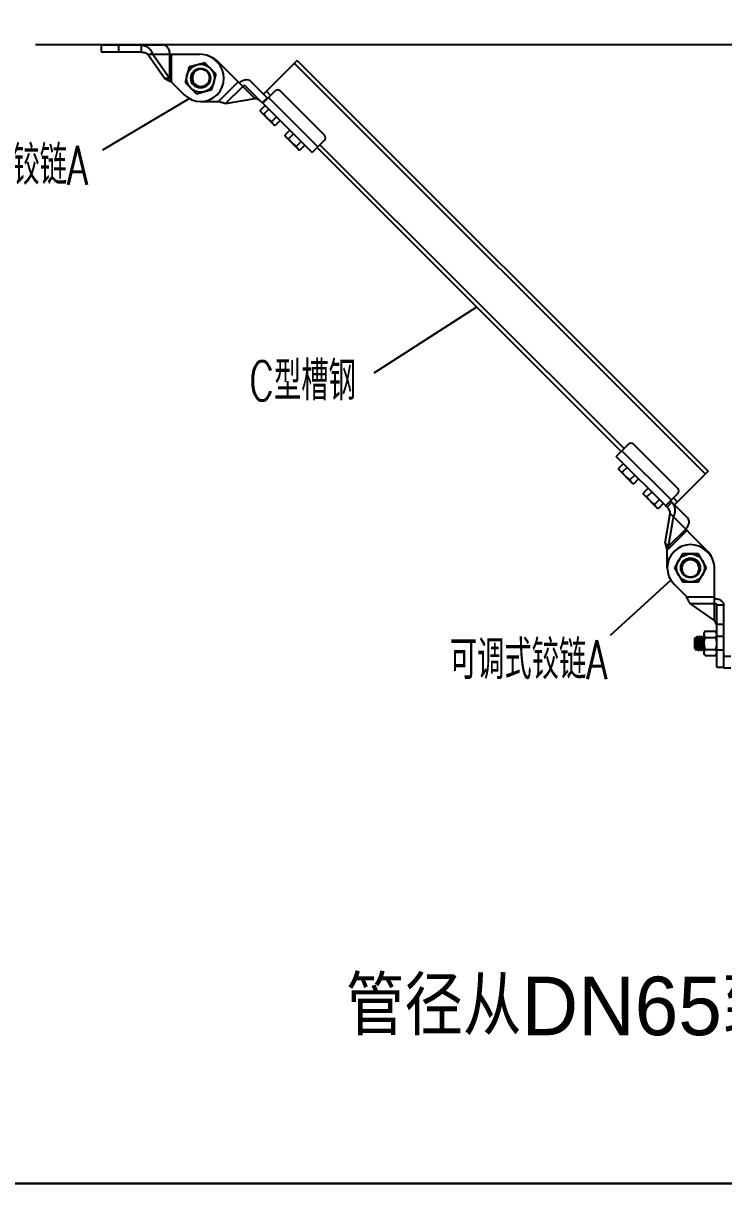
# Model space of a CAD drawing. Extents: x 27938 to 1507990, y 110129 to 923079.
# Drawn here: x 518470 to 525644, y 372277 to 384170 of the extents above; entities that cross this region are included whole.
import ezdxf

# ---------------------------------------------------------------- set-up
doc = ezdxf.new("R2010")
doc.units = 0
doc.header["$LTSCALE"] = 1000
doc.header["$MEASUREMENT"] = 0
doc.layers.add('BZ', color=2, linetype='Continuous')
doc.layers.add('W_DIM', color=4, linetype='Continuous')
doc.styles.get("Standard").update_dxf_attribs({"font": 'gbenor.shx', "bigfont": 'gbcbig.shx'})
doc.styles.add('wwp100', font='txt.shx', dxfattribs={"width": 0.7, "height": 400, "bigfont": 'hztxt.shx'})
doc.styles.add('中西文等高字体', font='HZTXT_E.shx', dxfattribs={"width": 0.7, "height": 4, "bigfont": 'hztxt.shx'})
doc.dimstyles.get("Standard").update_dxf_attribs({"dimtxt": 0.18, "dimasz": 0.18, "dimexe": 0.18, "dimexo": 0.0625, "dimgap": 0.09, "dimtad": 0, "dimtih": 1, "dimtoh": 1, "dimdec": 4, "dimzin": 0, "dimdsep": 46, "dimtxsty": 'Standard', "dimcen": 0.09, "dimadec": 0, "dimazin": 0, "dimtfac": 1, "dimtdec": 4, "dimtofl": 0, "dimtmove": 0, "dimatfit": 3, "dimfxl": 1, "dimtolj": 1, "dimtzin": 0, "dimarcsym": 0})

msp = doc.modelspace()

# ---------------------------------------------------------------- linework, layer by layer
at = {"linetype": 'Continuous'}
for p, q in [((519268.7, 383946.5), (519268.7, 383875)), ((519268.7, 383946.5), (519904.8, 383946.5)), ((519447.3, 383946.5), (519447.3, 383875)), ((519677.7, 383946.5), (519677.7, 383875)), ((519268.7, 383875), (519677.7, 383875)), ((519746.3, 383851.2), (519921.6, 383603.2)), ((519746.3, 383851.2), (520279.3, 383851.2)), ((519796.8, 383851.2), (519972.2, 383603.2)), ((519972.2, 383603.2), (519972.2, 383851.2)), ((519989, 383566.6), (519989, 383851.2)), ((520329.4, 383765.1), (520170, 383722.4)), ((520446, 383648.4), (520329.4, 383765.1)), ((520455, 383774.1), (520447.7, 383781.5)), ((520842.4, 383397.2), (520465.4, 383774.1)), ((521276.9, 383787.8), (520931.7, 383442.6)), ((521276.9, 383787.8), (525485.7, 379578.9)), ((520170, 383722.4), (520127.3, 383563)), ((520403.3, 383489.1), (520446, 383648.4)), ((521247.4, 383758.3), (525456.2, 379549.5)), ((519972.2, 383603.2), (519921.6, 383603.2)), ((519989, 383566.6), (520118.3, 383437.4)), ((520127.3, 383563), (520244, 383446.4)), ((520202.7, 383606.1), (520202.7, 383606.2)), ((520202.7, 383603.4), (520202.8, 383603.3)), ((520670.7, 383568.9), (520469.5, 383367.6)), ((520921.8, 383351.5), (520747.1, 383526.2)), ((520972.3, 383402), (520797.6, 383576.7)), ((520244, 383446.4), (520403.3, 383489.1)), ((520543, 383345.8), (520718.3, 383521.2)), ((520968.9, 383405.4), (520918.3, 383354.9)), ((520923.7, 383350.4), (521049.6, 383476.3)), ((520961.2, 383472), (521003.3, 383430)), ((521487.4, 382903.8), (520982.2, 383408.9)), ((521554.7, 383021.6), (521100.1, 383476.3)), ((520286.7, 383367.6), (520469.5, 383367.6)), ((520543, 383345.8), (520842.4, 383397.2)), ((520946.5, 383326.7), (520896.4, 383276.6)), ((520923.3, 383350), (521428.4, 382844.8)), ((520985.4, 383287.8), (520935.3, 383237.7)), ((520903.1, 383262.4), (520896.4, 383276.6)), ((520903.1, 383262.4), (521037.8, 383127.7)), ((521063.2, 383210.1), (521013.1, 383160)), ((521102.1, 383171.2), (521052, 383121.1)), ((521037.8, 383127.7), (521052, 383121.1)), ((521199.1, 383074.1), (521149, 383024.1)), ((521155.6, 383009.8), (521149, 383024.1)), ((521155.6, 383009.8), (521290.3, 382875.1)), ((521238, 383035.3), (521187.9, 382985.2)), ((521315.8, 382957.5), (521265.7, 382907.4)), ((521554.7, 382971.1), (521428.4, 382844.8)), ((521290.3, 382875.1), (521304.6, 382868.5)), ((521354.7, 382918.6), (521304.6, 382868.5)), ((521478.9, 382895.3), (524593.3, 379781)), ((521508.4, 382924.8), (524622.8, 379810.5)), ((524542.8, 379730.5), (524669.1, 379856.8)), ((524719.6, 379856.8), (525174.2, 379402.1)), ((525063.5, 379209.7), (524542.8, 379730.5)), ((524601.7, 379789.4), (525106.9, 379284.3)), ((524616.5, 379656.7), (524566.5, 379606.6)), ((524573.1, 379592.4), (524566.5, 379606.6)), ((524655.4, 379617.8), (524605.3, 379567.7)), ((524573.1, 379592.4), (524707.8, 379457.7)), ((524733.2, 379540), (524683.1, 379490)), ((524772.1, 379501.2), (524722, 379451.1)), ((525485.7, 379578.9), (525140.5, 379233.8)), ((524707.8, 379457.7), (524722, 379451.1)), ((524869.1, 379404.1), (524819, 379354)), ((524908, 379365.2), (524857.9, 379315.2)), ((524825.7, 379339.8), (524819, 379354)), ((524825.7, 379339.8), (524960.4, 379205.1)), ((524985.8, 379287.5), (524935.7, 379237.4)), ((525024.7, 379248.6), (524974.6, 379198.5)), ((525050.4, 379227.8), (525174.2, 379351.6)), ((525063.5, 379209.7), (525114, 379260.2)), ((525098.4, 379275.8), (525274.6, 379099.7)), ((525127.9, 379305.3), (525170, 379263.2)), ((524960.4, 379205.1), (524974.6, 379198.5)), ((525043.8, 378845), (525095.2, 379144.4)), ((525095.2, 379144.4), (525472.1, 378767.5)), ((525079.5, 378809.3), (525130.9, 379108.7)), ((525065.6, 378771.5), (525266.8, 378972.8)), ((525254.9, 378984.7), (525079.5, 378809.3)), ((525043.8, 378845), (525079.5, 378809.3)), ((525065.6, 378588.7), (525065.6, 378771.5)), ((525221.2, 378731.6), (525138.7, 378588.7)), ((525386.2, 378731.6), (525221.2, 378731.6)), ((525361.4, 378649.7), (525361.3, 378649.8)), ((525468.7, 378588.7), (525386.2, 378731.6)), ((525472.1, 378757.1), (525479.4, 378749.7)), ((525138.7, 378588.7), (525221.2, 378445.8)), ((525363.3, 378647.8), (525363.4, 378647.7)), ((525386.2, 378445.8), (525468.7, 378588.7)), ((525549.2, 378048.3), (525549.2, 378581.4)), ((525264.6, 378291.1), (525135.3, 378420.3)), ((525221.2, 378445.8), (525386.2, 378445.8)), ((525264.6, 378291.1), (525549.2, 378291.1)), ((525301.2, 378223.7), (525549.2, 378223.7)), ((525549.2, 378048.3), (525301.2, 378223.7)), ((525644.4, 378206.9), (525573, 378206.9)), ((525573, 377570.7), (525573, 378206.9)), ((525644.4, 377564.8), (525644.4, 378206.9)), ((525454, 377938.5), (525444.4, 377921.9)), ((525454, 377938.5), (525563.4, 377938.5)), ((525573, 377921.9), (525563.4, 377938.5)), ((525644.4, 378010), (525573, 378010)), ((525346.8, 377868.4), (525358.6, 377880.2)), ((525346.8, 377761.2), (525346.8, 377868.4)), ((525358.8, 377880.2), (525358.6, 377880.2)), ((525362, 377874.7), (525358.8, 377880.2)), ((525366.8, 377874.9), (525361.7, 377874.9)), ((525373.1, 377886), (525366.7, 377874.9)), ((525373.1, 377886), (525373.4, 377886.3)), ((525373.4, 377886.3), (525376, 377886.3)), ((525373.4, 377886.3), (525376, 377886.3)), ((525376.2, 377886), (525376, 377886.3)), ((525382.8, 377874.7), (525376.2, 377886)), ((525387.7, 377874.9), (525382.5, 377874.9)), ((525393.9, 377886), (525387.5, 377874.9)), ((525393.9, 377886), (525394.2, 377886.3)), ((525394.2, 377886.3), (525396.8, 377886.3)), ((525394.2, 377886.3), (525396.8, 377886.3)), ((525397.1, 377886), (525396.8, 377886.3)), ((525403.6, 377874.7), (525397.1, 377886)), ((525408.5, 377874.9), (525403.3, 377874.9)), ((525414.8, 377886), (525408.3, 377874.9)), ((525414.8, 377886), (525415, 377886.3)), ((525415, 377886.3), (525417.6, 377886.3)), ((525415, 377886.3), (525417.6, 377886.3)), ((525417.9, 377886), (525417.6, 377886.3)), ((525424.5, 377874.7), (525417.9, 377886)), ((525429.3, 377874.9), (525424.5, 377874.9)), ((525424.5, 377874.7), (525424.7, 377874.3)), ((525435.6, 377886), (525429.2, 377874.9)), ((525435.6, 377886), (525435.9, 377886.3)), ((525435.9, 377886.3), (525438.5, 377886.3)), ((525435.9, 377886.3), (525438.5, 377886.3)), ((525438.7, 377886), (525438.5, 377886.3)), ((525444.4, 377876.3), (525438.7, 377886)), ((525444.4, 377707.7), (525444.4, 377921.9)), ((525454, 377876.7), (525563.4, 377876.7)), ((525644.4, 377883.7), (525573, 377883.7)), ((525346.8, 377761.2), (525353.3, 377754.7)), ((525353.3, 377754.7), (525353.3, 377779)), ((525353.3, 377754.7), (525356.4, 377754.7)), ((525356.1, 377755), (525360, 377748.3)), ((525360.6, 377747.4), (525360, 377748.3)), ((525360.6, 377747.4), (525364.6, 377743.4)), ((525364.6, 377746.1), (525364.6, 377743.4)), ((525364.6, 377743.4), (525365.5, 377743.4)), ((525365.4, 377743.4), (525365.5, 377743.4)), ((525365.5, 377743.4), (525365.8, 377743.6)), ((525365.8, 377743.6), (525372.2, 377754.6)), ((525372.1, 377754.7), (525377.2, 377754.7)), ((525376.8, 377755.2), (525376.9, 377755)), ((525376.9, 377755), (525383.5, 377743.6)), ((525383.5, 377743.6), (525383.8, 377743.4)), ((525383.8, 377743.4), (525386.4, 377743.4)), ((525383.8, 377743.4), (525386.4, 377743.4)), ((525386.7, 377743.6), (525386.4, 377743.4)), ((525386.7, 377743.6), (525393, 377754.6)), ((525392.9, 377754.7), (525398.1, 377754.7)), ((525397.8, 377755), (525404.4, 377743.6)), ((525404.4, 377743.6), (525404.6, 377743.4)), ((525404.6, 377743.4), (525407.2, 377743.4)), ((525404.6, 377743.4), (525407.2, 377743.4)), ((525407.5, 377743.6), (525407.2, 377743.4)), ((525407.5, 377743.6), (525413.9, 377754.6)), ((525413.8, 377754.7), (525418.9, 377754.7)), ((525418.6, 377755), (525425.2, 377743.6)), ((525425.2, 377743.6), (525425.5, 377743.4)), ((525425.5, 377743.4), (525428.1, 377743.4)), ((525425.5, 377743.4), (525428.1, 377743.4)), ((525428.3, 377743.6), (525428.1, 377743.4)), ((525428.3, 377743.6), (525434.7, 377754.6)), ((525434.6, 377754.7), (525439.8, 377754.7)), ((525439.4, 377755), (525444.4, 377746.4)), ((525444.4, 377799.5), (525443.7, 377814.8)), ((525454, 377691.1), (525444.4, 377707.7)), ((525454, 377753), (525563.4, 377753)), ((525573, 377707.7), (525563.4, 377691.1)), ((525573, 377749.3), (525644.4, 377749.3)), ((525454, 377691.1), (525563.4, 377691.1)), ((525644.4, 377683.8), (525715.9, 377683.8)), ((525573, 377570.7), (525644.4, 377570.7)), ((525644.4, 377564.8), (525715.9, 377564.8))]:
    msp.add_line(p, q, dxfattribs=at)
at = {"color": 7}
msp.add_line((541415.9, 372277.4), (517338.3, 372281.4), dxfattribs=at)
msp.add_lwpolyline([(517334.1, 387132.7), (530011.3, 387132.7), (530011.3, 372277.4), (517334.1, 372277.4)], close=True)
at = {"linetype": 'Continuous'}
for centre, radius in [((520286.7, 383605.7), 142.9), ((520286.7, 383605.7), 100.2), ((520286.7, 383605.7), 95.3), ((525303.7, 378588.7), 142.9), ((525303.7, 378588.7), 100.2), ((525303.7, 378588.7), 95.3)]:
    msp.add_circle(centre, radius, dxfattribs=at)
for centre, radius, start, end in [((520286.7, 383605.7), 238.1, 225, 45), ((520279.3, 383613.1), 238.1, 45, 90), ((520297.1, 383605.7), 238.1, 45, 67.63031), ((520292.2, 383604.3), 94.7, 72.31446, 73.94712), ((520286.8, 383605.7), 84.1, 177.15432, 178.71863), ((520286.7, 383605.7), 84, 178.71875, 179.6641), ((520286.5, 383605.7), 83.7, 179.75296, 181.37328), ((520285.9, 383611.4), 83.5, 184.99489, 185.50792), ((520286.2, 383605.7), 83.5, 181.37381, 181.69398), ((520286.4, 383605.7), 83.7, 181.69418, 182.60616), ((520286.7, 383605.8), 84, 182.60725, 185.59802), ((520286.8, 383605.8), 84, 185.59662, 191.09946), ((520286.5, 383605.7), 83.8, 191.10333, 191.4834), ((520286.7, 383605.7), 83.9, 191.48488, 255.44483), ((520286.7, 383605.8), 84, 255.4458, 258.67361), ((520286.7, 383605.7), 83.9, 258.67355, 262.14337), ((520286.6, 383605.7), 83.9, 262.14543, 265.15819), ((520286.7, 383605.9), 84.1, 265.15789, 267.69509), ((520286.7, 383605.9), 84.1, 267.70337, 268.51134), ((520286.7, 383605.9), 84.1, 267.69503, 268.78973), ((520286.7, 383605.8), 84, 268.51135, 269.23308), ((520286.7, 383605.7), 83.9, 268.78883, 271.69256), ((520286.7, 383605.6), 83.7, 269.23213, 271.6927), ((521074.8, 383451), 35.7, 45, 135), ((521529.5, 382996.4), 35.7, 315, 45), ((524694.3, 379831.5), 35.7, 45, 135), ((525148.9, 379376.9), 35.7, 315, 45), ((525303.7, 378588.7), 238.1, 45, 225), ((525303.7, 378599.1), 238.1, 22.36969, 45), ((525303.6, 378588.8), 83.9, 133.78883, 136.69256), ((525303.6, 378588.8), 83.7, 134.23213, 136.6927), ((525303.7, 378588.7), 84, 133.51135, 134.23308), ((525303.8, 378588.6), 84.1, 132.69503, 133.78973), ((525303.8, 378588.6), 84.1, 132.70337, 133.51134), ((525303.8, 378588.6), 84.1, 130.15789, 132.69509), ((525303.7, 378588.8), 83.9, 127.14543, 130.15819), ((525303.7, 378588.7), 83.9, 123.67355, 127.14337), ((525303.7, 378588.7), 84, 120.4458, 123.67361), ((525303.7, 378588.7), 83.9, 56.48488, 120.44483), ((525303.8, 378588.9), 83.8, 56.10333, 56.4834), ((525303.6, 378588.6), 84, 50.59662, 56.09946), ((525303.7, 378588.7), 84, 47.60725, 50.59802), ((525303.9, 378588.9), 83.7, 46.69418, 47.60616), ((525304, 378589), 83.5, 46.37381, 46.69398), ((525308.3, 378585.2), 83.5, 49.99489, 50.50792), ((525303.8, 378588.9), 83.7, 44.75296, 46.37328), ((525311.1, 378581.4), 238.1, 0, 45), ((525303.7, 378588.7), 84, 43.71875, 44.6641), ((525303.6, 378588.6), 84.1, 42.15432, 43.71863), ((525298.8, 378585.8), 94.7, 297.31446, 298.94712), ((525420, 377872.6), 4.96, 18.49226, 20.49889), ((525524.9, 377907.5), 48.1, 6.63088, 7.40314), ((525524.9, 377722.2), 48.1, 352.59836, 353.3691)]:
    msp.add_arc(centre, radius, start, end, dxfattribs=at)
for points, knots in [([(519677.7, 383946.5), (519690.8, 383946.5), (519717.7, 383941.3), (519752.8, 383920), (519780.1, 383888.9), (519792.3, 383864), (519796.8, 383851.2)], [0, 0, 0, 0, 0.2432329, 0.4930778, 0.7487233, 1, 1, 1, 1]), ([(519972.2, 383851.2), (519972.2, 383863.5), (519969, 383887.3), (519954.9, 383918.5), (519932.9, 383940.7), (519913.7, 383946.5), (519904.8, 383946.5)], [0, 0, 0, 0, 0.2879693, 0.555344, 0.7905333, 1, 1, 1, 1]), ([(519677.7, 383875), (519690.5, 383875), (519715.2, 383870.3), (519736.8, 383858.1), (519746.3, 383851.2)], [0, 0, 0, 0, 0.5225162, 1, 1, 1, 1]), ([(520318.4, 383695.4), (520304.7, 383699.3), (520274.9, 383701), (520240.9, 383685.8), (520220.3, 383665.4), (520209, 383646.8), (520202.7, 383625.9), (520202, 383611.3), (520202.7, 383604.2)], [0, 0, 0, 0, 0.2492726, 0.4984099, 0.6238458, 0.7492448, 0.8746208, 1, 1, 1, 1]), ([(520289.1, 383521.8), (520296.4, 383521.6), (520311.2, 383522.9), (520332, 383530.5), (520350.3, 383543.1), (520369.6, 383565.3), (520382.7, 383600.8), (520378.8, 383630.8), (520373.7, 383644.5)], [0, 0, 0, 0, 0.1254142, 0.2508333, 0.3762646, 0.5017062, 0.7507851, 1, 1, 1, 1]), ([(519921.6, 383603.2), (519931.5, 383596.4), (519953.8, 383583.8), (519976.8, 383572.6), (519989, 383566.6)], [0, 0, 0, 0, 0.4682186, 1, 1, 1, 1]), ([(519972.2, 383603.2), (519973.3, 383600.1), (519978.2, 383587.6), (519984.4, 383575.7), (519989, 383566.6)], [0, 0, 0, 0, 0.2440009, 1, 1, 1, 1]), ([(520682.6, 383556.9), (520691.3, 383565.6), (520710.4, 383580.2), (520742.4, 383592.3), (520773.6, 383592.4), (520791.3, 383583), (520797.6, 383576.7)], [0, 0, 0, 0, 0.2879707, 0.5553439, 0.7905323, 1, 1, 1, 1]), ([(520747.1, 383526.2), (520745.5, 383527.7), (520741.1, 383530.1), (520733.3, 383530.1), (520725.3, 383527), (520720.5, 383523.4), (520718.3, 383521.2)], [0, 0, 0, 0, 0.209498, 0.4446669, 0.7119894, 1, 1, 1, 1]), ([(520543, 383345.8), (520531.2, 383348), (520506.5, 383354.9), (520482.3, 383363.2), (520469.5, 383367.6)], [0, 0, 0, 0, 0.4682186, 1, 1, 1, 1]), ([(520907.7, 383365.6), (520898.6, 383374.6), (520877.8, 383388.8), (520853.9, 383395.4), (520842.4, 383397.2)], [0, 0, 0, 0, 0.5225162, 1, 1, 1, 1]), ([(520923.7, 383350.4), (520923.6, 383350.3), (520922.8, 383350.2), (520922.2, 383351), (520921.8, 383351.5)], [0, 0, 0, 0, 0.1267747, 1, 1, 1, 1]), ([(520896.4, 383276.6), (520897, 383275.4), (520899.3, 383270.8), (520901.9, 383266.3), (520904.1, 383263.1)], [0, 0, 0, 0, 0.2533457, 1, 1, 1, 1]), ([(520912.1, 383253.4), (520915.4, 383250.1), (520922.7, 383244.2), (520931, 383239.7), (520935.3, 383237.7)], [0, 0, 0, 0, 0.4935889, 1, 1, 1, 1]), ([(521013.1, 383160), (521015.1, 383155.7), (521019.6, 383147.4), (521025.5, 383140), (521028.8, 383136.7)], [0, 0, 0, 0, 0.5064112, 1, 1, 1, 1]), ([(521028.8, 383136.7), (521032, 383133.5), (521039.4, 383127.5), (521047.7, 383123.1), (521052, 383121.1)], [0, 0, 0, 0, 0.4935889, 1, 1, 1, 1]), ([(521149, 383024.1), (521149.6, 383022.9), (521151.8, 383018.2), (521154.5, 383013.7), (521156.6, 383010.5)], [0, 0, 0, 0, 0.2533457, 1, 1, 1, 1]), ([(521164.7, 383000.8), (521167.9, 382997.5), (521175.3, 382991.6), (521183.6, 382987.2), (521187.9, 382985.2)], [0, 0, 0, 0, 0.4935889, 1, 1, 1, 1]), ([(521265.7, 382907.4), (521267.7, 382903.1), (521272.1, 382894.8), (521278.1, 382887.4), (521281.3, 382884.2)], [0, 0, 0, 0, 0.5064112, 1, 1, 1, 1]), ([(521281.3, 382884.2), (521284.6, 382880.9), (521292, 382875), (521300.3, 382870.5), (521304.6, 382868.5)], [0, 0, 0, 0, 0.4935889, 1, 1, 1, 1]), ([(524566.5, 379606.6), (524567, 379605.4), (524569.3, 379600.8), (524571.9, 379596.3), (524574.1, 379593.1)], [0, 0, 0, 0, 0.2533457, 1, 1, 1, 1]), ([(524582.1, 379583.4), (524585.4, 379580.1), (524592.8, 379574.2), (524601, 379569.7), (524605.3, 379567.7)], [0, 0, 0, 0, 0.4935889, 1, 1, 1, 1]), ([(524683.1, 379490), (524685.1, 379485.7), (524689.6, 379477.4), (524695.5, 379470), (524698.8, 379466.7)], [0, 0, 0, 0, 0.5064112, 1, 1, 1, 1]), ([(524698.8, 379466.7), (524702, 379463.4), (524709.4, 379457.5), (524717.7, 379453.1), (524722, 379451.1)], [0, 0, 0, 0, 0.4935889, 1, 1, 1, 1]), ([(524819, 379354), (524819.6, 379352.9), (524821.9, 379348.2), (524824.5, 379343.7), (524826.7, 379340.5)], [0, 0, 0, 0, 0.2533457, 1, 1, 1, 1]), ([(524834.7, 379330.8), (524838, 379327.5), (524845.3, 379321.6), (524853.6, 379317.2), (524857.9, 379315.2)], [0, 0, 0, 0, 0.4935889, 1, 1, 1, 1]), ([(525138.5, 379222.5), (525137.1, 379226), (525131, 379239.8), (525122, 379252.3), (525114, 379260.2)], [0, 0, 0, 0, 0.2529073, 1, 1, 1, 1]), ([(524935.7, 379237.4), (524937.7, 379233.1), (524942.2, 379224.8), (524948.1, 379217.4), (524951.3, 379214.1)], [0, 0, 0, 0, 0.5064112, 1, 1, 1, 1]), ([(524951.3, 379214.1), (524954.6, 379210.9), (524962, 379205), (524970.3, 379200.5), (524974.6, 379198.5)], [0, 0, 0, 0, 0.4935889, 1, 1, 1, 1]), ([(525063.5, 379209.7), (525061.5, 379211.8), (525057.6, 379215.7), (525053, 379220.4), (525048.7, 379226.1), (525050.4, 379227.8)], [0, 0, 0, 0, 0.3786649, 0.6932905, 1, 1, 1, 1]), ([(525063.5, 379209.7), (525072.6, 379200.7), (525086.7, 379179.9), (525093.3, 379156), (525095.2, 379144.4)], [0, 0, 0, 0, 0.5225162, 1, 1, 1, 1]), ([(525130.9, 379108.7), (525139.4, 379126.2), (525150.3, 379164.4), (525145.5, 379204.4), (525138.5, 379222.5)], [0, 0, 0, 0, 0.5007687, 1, 1, 1, 1]), ([(525254.9, 378984.7), (525263.6, 378993.4), (525278.1, 379012.5), (525290.2, 379044.5), (525290.4, 379075.7), (525280.9, 379093.3), (525274.6, 379099.7)], [0, 0, 0, 0, 0.2879707, 0.5553439, 0.7905323, 1, 1, 1, 1]), ([(525043.8, 378845), (525045.9, 378833.2), (525052.9, 378808.6), (525061.2, 378784.4), (525065.6, 378771.5)], [0, 0, 0, 0, 0.4682186, 1, 1, 1, 1]), ([(525065.6, 378771.5), (525066.6, 378774.8), (525070.7, 378787.6), (525075.3, 378800.2), (525079.5, 378809.3)], [0, 0, 0, 0, 0.254643, 1, 1, 1, 1]), ([(525344.6, 378502.9), (525357.1, 378509.8), (525379.3, 378529.7), (525392.6, 378564.5), (525392.8, 378593.4), (525387.6, 378614.6), (525377.3, 378633.9), (525367.5, 378644.6), (525362, 378649.2)], [0, 0, 0, 0, 0.2492726, 0.4984099, 0.6238458, 0.7492448, 0.8746208, 1, 1, 1, 1]), ([(525242.6, 378646.3), (525237.2, 378641.3), (525227.8, 378629.9), (525218.4, 378609.8), (525214.4, 378588), (525216.4, 378558.7), (525232.3, 378524.3), (525256.3, 378505.8), (525269.5, 378499.8)], [0, 0, 0, 0, 0.1254142, 0.2508333, 0.3762646, 0.5017062, 0.7507851, 1, 1, 1, 1]), ([(525301.2, 378223.7), (525294.3, 378233.5), (525281.8, 378255.9), (525270.6, 378278.8), (525264.6, 378291.1)], [0, 0, 0, 0, 0.4682186, 1, 1, 1, 1]), ([(525549.2, 378274.2), (525561.4, 378274.2), (525585.3, 378271), (525616.4, 378256.9), (525638.6, 378235), (525644.4, 378215.8), (525644.4, 378206.9)], [0, 0, 0, 0, 0.2879693, 0.555344, 0.7905333, 1, 1, 1, 1]), ([(525549.2, 378223.7), (525555, 378223.7), (525563.8, 378221.5), (525571.5, 378213.9), (525573, 378209.1), (525573, 378206.9)], [0, 0, 0, 0, 0.5525142, 0.7891783, 1, 1, 1, 1]), ([(525444.4, 377907.6), (525444.4, 377912.9), (525446.4, 377923.8), (525451.2, 377933.7), (525454, 377938.5)], [0, 0, 0, 0, 0.4850688, 1, 1, 1, 1]), ([(525568.9, 378008.9), (525567.8, 378012.7), (525563, 378026.6), (525555.5, 378039.5), (525549.2, 378048.3)], [0, 0, 0, 0, 0.2652356, 1, 1, 1, 1]), ([(525572.6, 377913.7), (525572.3, 377915.8), (525570.6, 377924.5), (525566.8, 377932.7), (525563.4, 377938.5)], [0, 0, 0, 0, 0.2413187, 1, 1, 1, 1]), ([(525364.6, 377746.1), (525364.3, 377749.7), (525363.8, 377759), (525363.1, 377775.5), (525362.5, 377796.3), (525361.8, 377819), (525361.2, 377837.9), (525360.7, 377851.9), (525360.3, 377860.9), (525360, 377868.3), (525359.7, 377874), (525359.2, 377877.7), (525359.1, 377879.7), (525358.8, 377880.2)], [0, 0, 0, 0, 0.0806353, 0.2085354, 0.3696645, 0.5456203, 0.7157198, 0.7920409, 0.859282, 0.9153044, 0.9582922, 0.9868202, 1, 1, 1, 1]), ([(525362, 377874.7), (525362, 377874.6), (525362.3, 377874), (525362.4, 377873.4), (525362.5, 377872.9)], [0, 0, 0, 0, 0.1730941, 1, 1, 1, 1]), ([(525362.5, 377872.9), (525363.2, 377869.9), (525363.9, 377861.7), (525365.1, 377846.9), (525366.1, 377828), (525367.3, 377807.4), (525368.2, 377790.3), (525369.1, 377777.9), (525369.6, 377770.1), (525370.2, 377763.9), (525370.7, 377759), (525371.3, 377756.5), (525371.7, 377754.7), (525372.1, 377754.7)], [0, 0, 0, 0, 0.0777982, 0.2082354, 0.3748006, 0.5562004, 0.7292138, 0.8055371, 0.8717102, 0.9256228, 0.9655759, 0.9903913, 1, 1, 1, 1]), ([(525366.8, 377874.9), (525367.2, 377874.9), (525367.6, 377872.9), (525368.2, 377870.3), (525368.8, 377865), (525369.4, 377858.2), (525370, 377849.8), (525370.8, 377836.6), (525371.8, 377818.6), (525373, 377797.4), (525374, 377780.7), (525374.9, 377769.3), (525375.5, 377762.9), (525376.1, 377758.4), (525376.5, 377756), (525376.8, 377755.2)], [0, 0, 0, 0, 0.0102174, 0.0368365, 0.0796373, 0.1372379, 0.2076612, 0.2884451, 0.4694957, 0.6551875, 0.8196562, 0.8865748, 0.9400423, 0.9782392, 1, 1, 1, 1]), ([(525373.4, 377886.3), (525373.4, 377886.3), (525373.6, 377886.1), (525373.7, 377886), (525373.7, 377885.9)], [0, 0, 0, 0, 0.3723986, 1, 1, 1, 1]), ([(525373.7, 377885.9), (525373.7, 377885.8), (525374, 377885.2), (525374.1, 377884.6), (525374.2, 377884.2)], [0, 0, 0, 0, 0.1797905, 1, 1, 1, 1]), ([(525374.2, 377884.2), (525374.8, 377881.1), (525375.5, 377872.6), (525376.8, 377853.4), (525378.1, 377825.6), (525379.6, 377793.3), (525380.8, 377768.3), (525382, 377753), (525382.6, 377747.5), (525383, 377745.4)], [0, 0, 0, 0, 0.0680369, 0.183112, 0.4156134, 0.66855, 0.8804582, 0.9541945, 1, 1, 1, 1]), ([(525385.6, 377745.5), (525384.9, 377748.8), (525384.2, 377758.1), (525383.1, 377774.8), (525382, 377796.5), (525380.9, 377820.4), (525379.8, 377843.6), (525378.9, 377861.2), (525378, 377872.8), (525377.5, 377879), (525376.9, 377883.2), (525376.6, 377885.4), (525376.2, 377886)], [0, 0, 0, 0, 0.072759, 0.1968608, 0.3572598, 0.5342987, 0.7062829, 0.8521474, 0.9095253, 0.9540848, 0.9844928, 1, 1, 1, 1]), ([(525383.1, 377873.9), (525383.9, 377871.3), (525384.5, 377863.5), (525385.8, 377849.3), (525386.8, 377830.4), (525388, 377809.4), (525389, 377791.8), (525389.8, 377778.9), (525390.4, 377770.8), (525391, 377764.3), (525391.5, 377759.2), (525392.1, 377756.6), (525392.5, 377754.7), (525392.9, 377754.7)], [0, 0, 0, 0, 0.0681208, 0.1931918, 0.3586724, 0.5424113, 0.7197556, 0.7984706, 0.8669215, 0.9228135, 0.9642903, 0.9900662, 1, 1, 1, 1]), ([(525387.7, 377874.9), (525388.1, 377874.9), (525388.5, 377873), (525389, 377870.4), (525389.6, 377865.1), (525390.2, 377858.6), (525390.8, 377850.3), (525391.6, 377837.2), (525392.6, 377819.5), (525393.8, 377798.4), (525394.8, 377779.5), (525396.1, 377765.5), (525396.7, 377757.9), (525397.5, 377755.5)], [0, 0, 0, 0, 0.0100661, 0.0362289, 0.0783082, 0.1349822, 0.2043392, 0.2840022, 0.4630493, 0.6476926, 0.8127255, 0.9356584, 1, 1, 1, 1]), ([(525394.2, 377886.3), (525394.3, 377886.3), (525394.4, 377886.1), (525394.5, 377886), (525394.5, 377885.9)], [0, 0, 0, 0, 0.371131, 1, 1, 1, 1]), ([(525394.5, 377885.9), (525394.6, 377885.8), (525394.8, 377885.2), (525394.9, 377884.7), (525395, 377884.2)], [0, 0, 0, 0, 0.1810218, 1, 1, 1, 1]), ([(525395, 377884.2), (525395.6, 377880.8), (525396.4, 377871.6), (525397.5, 377854.9), (525398.6, 377833.2), (525399.7, 377809.3), (525400.8, 377786.1), (525401.7, 377768.4), (525402.5, 377756.8), (525403.1, 377750.6), (525403.7, 377746.4), (525404, 377744.2), (525404.4, 377743.6)], [0, 0, 0, 0, 0.0724852, 0.1964351, 0.3567845, 0.5338775, 0.7059953, 0.8519985, 0.9094333, 0.9540396, 0.9844795, 1, 1, 1, 1]), ([(525406.4, 377745.4), (525405.8, 377748.8), (525405.1, 377758), (525403.9, 377774.7), (525402.9, 377796.4), (525401.8, 377820.3), (525400.7, 377843.5), (525399.7, 377861.2), (525398.9, 377872.8), (525398.4, 377879), (525397.8, 377883.2), (525397.4, 377885.4), (525397.1, 377886)], [0, 0, 0, 0, 0.072462, 0.1964006, 0.3567743, 0.5338804, 0.7060032, 0.8520154, 0.9094481, 0.9540479, 0.9844809, 1, 1, 1, 1]), ([(525403.6, 377874.7), (525403.7, 377874.6), (525403.8, 377874.4), (525403.9, 377874.2), (525403.9, 377874)], [0, 0, 0, 0, 0.4376161, 1, 1, 1, 1]), ([(525403.9, 377874), (525404.7, 377871.5), (525405.3, 377863.9), (525406.6, 377849.8), (525407.6, 377830.9), (525408.8, 377809.8), (525409.8, 377792.2), (525410.6, 377779.2), (525411.2, 377771), (525411.8, 377764.4), (525412.4, 377759.2), (525412.9, 377756.7), (525413.4, 377754.7), (525413.8, 377754.7)], [0, 0, 0, 0, 0.0659453, 0.1897904, 0.3550149, 0.5392741, 0.7175969, 0.7968558, 0.8658281, 0.9221694, 0.96399, 0.9899888, 1, 1, 1, 1]), ([(525408.5, 377874.9), (525408.9, 377874.9), (525409.3, 377873), (525409.9, 377870.5), (525410.4, 377865.3), (525411, 377858.9), (525411.6, 377850.7), (525412.4, 377837.8), (525413.4, 377820.3), (525414.6, 377799.3), (525415.6, 377780.4), (525416.9, 377766.2), (525417.5, 377758.4), (525418.3, 377755.8)], [0, 0, 0, 0, 0.0099248, 0.0356747, 0.0771054, 0.1329413, 0.2013278, 0.2799736, 0.4571941, 0.6408665, 0.8063789, 0.9316041, 1, 1, 1, 1]), ([(525415, 377886.3), (525415.1, 377886.3), (525415.3, 377886.1), (525415.3, 377886), (525415.4, 377885.9)], [0, 0, 0, 0, 0.3700796, 1, 1, 1, 1]), ([(525415.4, 377885.9), (525415.4, 377885.8), (525415.6, 377885.2), (525415.7, 377884.7), (525415.8, 377884.2)], [0, 0, 0, 0, 0.1820575, 1, 1, 1, 1]), ([(525415.8, 377884.2), (525416.5, 377880.9), (525417.2, 377871.7), (525418.3, 377855), (525419.4, 377833.3), (525420.5, 377809.4), (525421.6, 377786.1), (525422.5, 377768.5), (525423.4, 377756.8), (525423.9, 377750.6), (525424.5, 377746.4), (525424.8, 377744.2), (525425.2, 377743.6)], [0, 0, 0, 0, 0.0723037, 0.1961546, 0.3565036, 0.5336411, 0.7058393, 0.8519298, 0.9093948, 0.9540202, 0.984473, 1, 1, 1, 1]), ([(525427.3, 377745.4), (525426.6, 377748.8), (525425.9, 377758), (525424.8, 377774.7), (525423.7, 377796.4), (525422.6, 377820.3), (525421.5, 377843.5), (525420.6, 377861.2), (525419.7, 377872.8), (525419.2, 377879), (525418.6, 377883.2), (525418.3, 377885.4), (525417.9, 377886)], [0, 0, 0, 0, 0.0724348, 0.1963567, 0.3567, 0.5338039, 0.7059441, 0.8519721, 0.9094173, 0.9540318, 0.9844771, 1, 1, 1, 1]), ([(525424.7, 377874.1), (525425.5, 377871.7), (525426.1, 377864.1), (525427.4, 377850.1), (525428.5, 377831.2), (525429.6, 377810.1), (525430.6, 377792.4), (525431.5, 377779.3), (525432.1, 377771.1), (525432.7, 377764.5), (525433.2, 377759.2), (525433.8, 377756.7), (525434.2, 377754.7), (525434.6, 377754.7)], [0, 0, 0, 0, 0.0645661, 0.1876199, 0.3526803, 0.5372716, 0.7162179, 0.7958287, 0.8651304, 0.9217555, 0.9638039, 0.9899473, 1, 1, 1, 1]), ([(525429.3, 377874.9), (525429.7, 377874.9), (525430.1, 377873), (525430.7, 377870.5), (525431.3, 377865.3), (525431.8, 377858.8), (525432.4, 377850.7), (525433.3, 377837.8), (525434.2, 377820.3), (525435.4, 377799.3), (525436.5, 377780.4), (525437.7, 377766.2), (525438.4, 377758.4), (525439.1, 377755.8)], [0, 0, 0, 0, 0.009925, 0.0356902, 0.0771466, 0.1330043, 0.2014194, 0.2801019, 0.457378, 0.6410811, 0.8065814, 0.9317263, 1, 1, 1, 1]), ([(525435.9, 377886.3), (525435.9, 377886.3), (525436.1, 377886.1), (525436.2, 377886), (525436.2, 377885.9)], [0, 0, 0, 0, 0.3728627, 1, 1, 1, 1]), ([(525436.2, 377885.9), (525436.3, 377885.8), (525436.5, 377885.2), (525436.6, 377884.6), (525436.7, 377884.2)], [0, 0, 0, 0, 0.1793411, 1, 1, 1, 1]), ([(525436.7, 377884.2), (525437.2, 377881.6), (525437.8, 377874.6), (525438.7, 377861.9), (525439.6, 377845.3), (525440.9, 377819.4), (525442.3, 377788.9), (525443.5, 377765), (525444.4, 377754.6)], [0, 0, 0, 0, 0.0609889, 0.1617003, 0.293789, 0.4461952, 0.7600455, 1, 1, 1, 1]), ([(525439.3, 377884.2), (525439.2, 377884.4), (525439.1, 377885), (525438.9, 377885.7), (525438.7, 377886)], [0, 0, 0, 0, 0.3352847, 1, 1, 1, 1]), ([(525443.7, 377814.8), (525443.3, 377822.6), (525442.6, 377837.3), (525441.6, 377857.3), (525440.6, 377872.7), (525439.9, 377881.2), (525439.3, 377884.2)], [0, 0, 0, 0, 0.3360267, 0.635258, 0.8648862, 1, 1, 1, 1]), ([(525454, 377876.7), (525451.2, 377881.5), (525446.4, 377891.4), (525444.4, 377902.3), (525444.4, 377907.6)], [0, 0, 0, 0, 0.5149312, 1, 1, 1, 1]), ([(525444.4, 377814.8), (525444.4, 377825.3), (525446.2, 377846.2), (525451.1, 377866.6), (525454, 377876.7)], [0, 0, 0, 0, 0.4998965, 1, 1, 1, 1]), ([(525563.4, 377876.7), (525566.2, 377881.5), (525571, 377891.4), (525573, 377902.3), (525573, 377907.6)], [0, 0, 0, 0, 0.5149312, 1, 1, 1, 1]), ([(525573, 377814.8), (525573, 377825.3), (525571.2, 377846.2), (525566.3, 377866.6), (525563.4, 377876.7)], [0, 0, 0, 0, 0.4998965, 1, 1, 1, 1]), ([(525360, 377748.3), (525359.2, 377749.5), (525358.1, 377753.1), (525355.7, 377763.4), (525354.3, 377772.3), (525353.3, 377779)], [0, 0, 0, 0, 0.1387766, 0.3563304, 1, 1, 1, 1]), ([(525353.3, 377779), (525353.5, 377775.9), (525353.9, 377770.4), (525354.6, 377763.2), (525355.3, 377758.3), (525355.7, 377755.7), (525356.1, 377755)], [0, 0, 0, 0, 0.3828244, 0.6849221, 0.8931296, 1, 1, 1, 1]), ([(525364.6, 377746.1), (525364.7, 377745.5), (525364.9, 377744.6), (525365.2, 377743.6), (525365.4, 377743.4)], [0, 0, 0, 0, 0.6758621, 1, 1, 1, 1]), ([(525383, 377745.4), (525383, 377745.2), (525383.2, 377744.6), (525383.3, 377744), (525383.5, 377743.6)], [0, 0, 0, 0, 0.3352947, 1, 1, 1, 1]), ([(525386, 377743.7), (525386, 377743.8), (525385.8, 377744.4), (525385.7, 377745), (525385.6, 377745.5)], [0, 0, 0, 0, 0.1794141, 1, 1, 1, 1]), ([(525386.4, 377743.4), (525386.3, 377743.4), (525386.2, 377743.5), (525386.1, 377743.6), (525386, 377743.7)], [0, 0, 0, 0, 0.372787, 1, 1, 1, 1]), ([(525397.5, 377755.5), (525397.6, 377755.4), (525397.6, 377755.2), (525397.7, 377755), (525397.8, 377755)], [0, 0, 0, 0, 0.5554551, 1, 1, 1, 1]), ([(525406.9, 377743.8), (525406.8, 377743.8), (525406.6, 377744.4), (525406.5, 377745), (525406.4, 377745.4)], [0, 0, 0, 0, 0.1811124, 1, 1, 1, 1]), ([(525407.2, 377743.4), (525407.2, 377743.4), (525407, 377743.5), (525406.9, 377743.7), (525406.9, 377743.8)], [0, 0, 0, 0, 0.3710418, 1, 1, 1, 1]), ([(525427.7, 377743.8), (525427.7, 377743.9), (525427.5, 377744.4), (525427.4, 377745), (525427.3, 377745.4)], [0, 0, 0, 0, 0.1813211, 1, 1, 1, 1]), ([(525428.1, 377743.4), (525428, 377743.4), (525427.8, 377743.5), (525427.8, 377743.7), (525427.7, 377743.8)], [0, 0, 0, 0, 0.3708246, 1, 1, 1, 1]), ([(525454, 377753), (525451.1, 377763), (525446.2, 377783.4), (525444.4, 377804.4), (525444.4, 377814.8)], [0, 0, 0, 0, 0.500104, 1, 1, 1, 1]), ([(525444.4, 377722), (525444.4, 377727.3), (525446.4, 377738.2), (525451.2, 377748.1), (525454, 377753)], [0, 0, 0, 0, 0.4850688, 1, 1, 1, 1]), ([(525454, 377691.1), (525451.2, 377696), (525446.4, 377705.8), (525444.4, 377716.8), (525444.4, 377722)], [0, 0, 0, 0, 0.5149312, 1, 1, 1, 1]), ([(525563.4, 377753), (525566.3, 377763), (525571.2, 377783.4), (525573, 377804.4), (525573, 377814.8)], [0, 0, 0, 0, 0.500104, 1, 1, 1, 1]), ([(525573, 377722), (525573, 377727.3), (525571, 377738.2), (525566.2, 377748.1), (525563.4, 377753)], [0, 0, 0, 0, 0.4850688, 1, 1, 1, 1]), ([(525563.4, 377691.1), (525564.6, 377693.1), (525568.8, 377700.9), (525571.8, 377709.5), (525572.6, 377716)], [0, 0, 0, 0, 0.2607399, 1, 1, 1, 1])]:
    msp.add_open_spline(points, degree=3, knots=knots, dxfattribs=at)
for points in [[(520904.1, 383263.1), (520906.5, 383259.6), (520909.1, 383256.4), (520912.1, 383253.4)], [(520935.3, 383237.7), (520945.8, 383222.6), (520957.4, 383208.1), (520970.4, 383195.1)], [(520970.4, 383195.1), (520983.4, 383182), (520998, 383170.4), (521013.1, 383160)], [(521156.6, 383010.5), (521159, 383007), (521161.7, 383003.8), (521164.7, 383000.8)], [(521187.9, 382985.2), (521198.4, 382970), (521210, 382955.5), (521223, 382942.5)], [(521223, 382942.5), (521236, 382929.5), (521250.5, 382917.9), (521265.7, 382907.4)], [(524574.1, 379593.1), (524576.5, 379589.6), (524579.1, 379586.3), (524582.1, 379583.4)], [(524605.3, 379567.7), (524615.8, 379552.6), (524627.4, 379538.1), (524640.4, 379525.1)], [(524640.4, 379525.1), (524653.5, 379512), (524668, 379500.4), (524683.1, 379490)], [(524826.7, 379340.5), (524829, 379337), (524831.7, 379333.8), (524834.7, 379330.8)], [(524857.9, 379315.2), (524868.4, 379300), (524880, 379285.5), (524893, 379272.5)], [(524893, 379272.5), (524906, 379259.5), (524920.5, 379247.9), (524935.7, 379237.4)], [(525573, 377979.8), (525573, 377989.6), (525571.6, 377999.5), (525568.9, 378008.9)], [(525382.8, 377874.7), (525383, 377874.4), (525383, 377874.1), (525383.1, 377873.9)], [(525418.3, 377755.8), (525418.4, 377755.5), (525418.5, 377755.2), (525418.6, 377755)], [(525439.1, 377755.8), (525439.2, 377755.5), (525439.3, 377755.2), (525439.4, 377755)]]:
    msp.add_open_spline(points, degree=3, dxfattribs=at)
at = {"layer": 'BZ'}
msp.add_line((529603.8, 383946.5), (518595.8, 383946.5), dxfattribs=at)

# ---------------------------------------------------------------- texts
at = {"layer": 'BZ', "color": 7, "style": '中西文等高字体'}
msp.add_text('管径从DN65到DN150', height=600, dxfattribs=at).set_placement((521773.6, 373799.9))
at = {"layer": 'W_DIM', "color": 7, "style": 'wwp100', "width": 0.7}
for s, p in [('可调式铰链A', (517519.4, 382514.4)), ('C型槽钢', (520785.6, 380305.1)), ('可调式铰链A', (522837.3, 377447.7))]:
    msp.add_text(s, height=400, dxfattribs=at).set_placement(p)

# ---------------------------------------------------------------- leaders
for points in [[(520172, 383397), (519283.1, 382869.8)], [(523113.6, 381260.7), (522062.2, 380582.1)], [(525102.2, 378461.9), (524482.2, 377897.2)]]:
    msp.add_leader(points, dimstyle='Standard', override={"dimgap": 20, "dimtad": 0})

doc.saveas('drawing.dxf')
